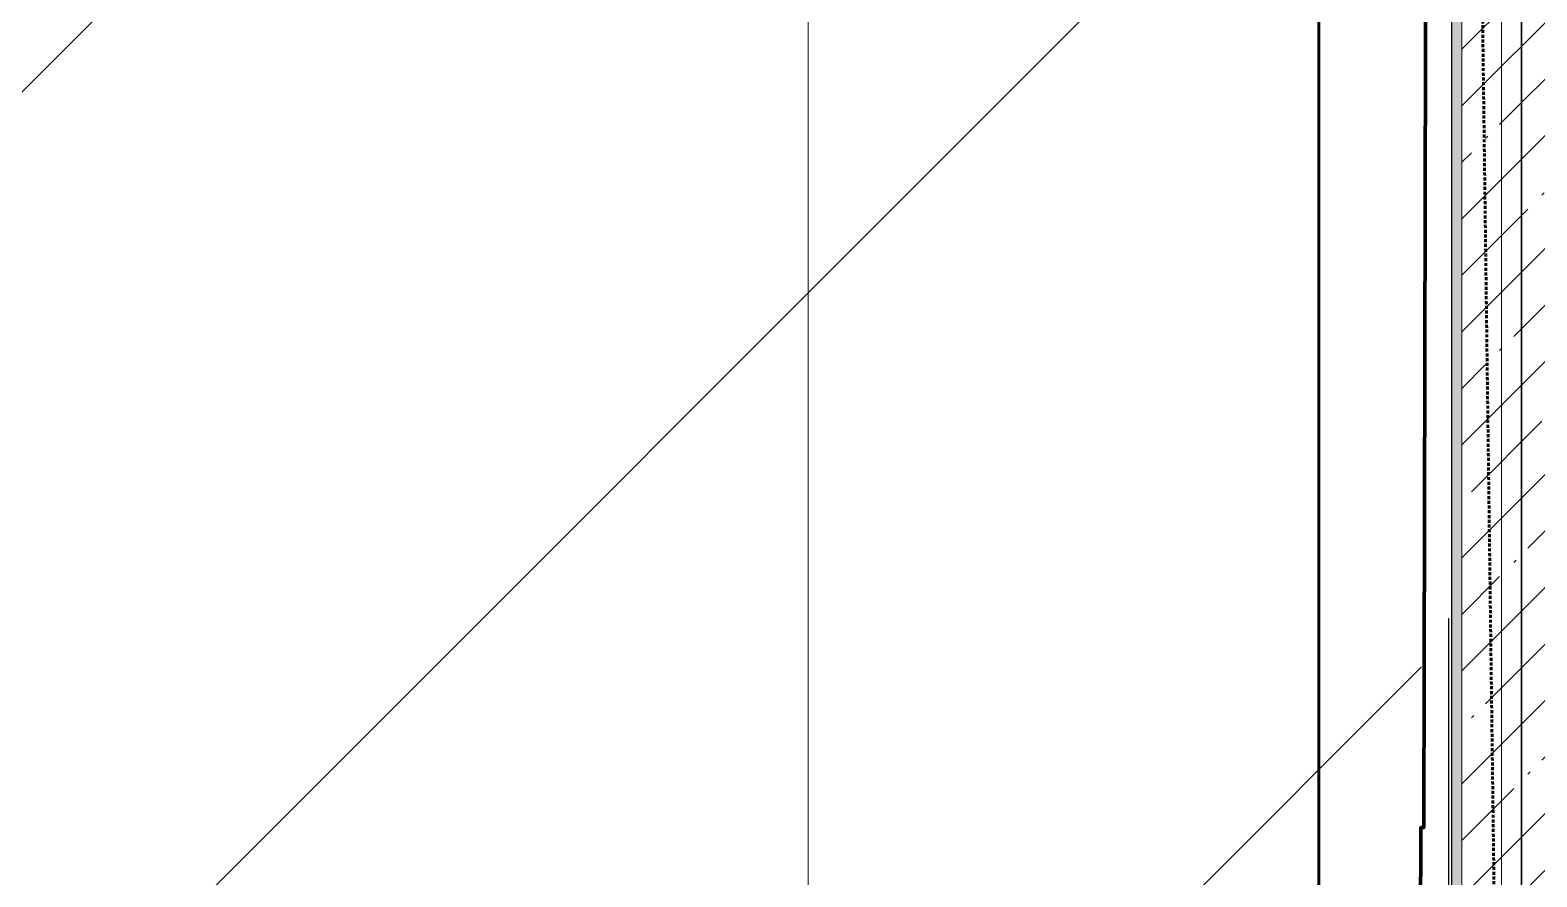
# Model space of a CAD drawing. Header units: millimetres. Extents: x -249154 to 415037, y -45458 to 354837.
# Drawn here: x 104303 to 107346, y 3021 to 4730 of the extents above; entities that cross this region are included whole.
import ezdxf

# ---------------------------------------------------------------- set-up
doc = ezdxf.new("R2010")
doc.units = ezdxf.units.MM
doc.linetypes.add('200_ШТРИХ__ш1_п0_6_', pattern=[320, 200, -120])
doc.linetypes.add('Штрих короткий', pattern=[600, 300, -300])
for name, color, linetype, lineweight in [('0) НЗ Ремонт штукатурка', 6, 'Continuous', 60), ('3)1 шпаклевка', 4, 'Continuous', 35), ('3.4) Ремонт базовой шпаклевки', 6, 'Continuous', 60), ('3.4) Шп. баз 4 в 525 поз 4838м2', 160, 'Continuous', 140), ('3.4) Шп. фин 4 в 529 поз 11227м2', 6, 'Continuous', 140), ('3.5) Ремонт финишной шпаклевки', 3, 'Continuous', 60), ('4) демонтаж НЗ №2', 1, 'Continuous', 35), ('4.1) Дм уборка мусора НЗ 2', 20, 'Continuous', 35), ('549 штукатурка гипсом', 40, 'Continuous', 60), ('A-FLOR', 7, 'Continuous', 9), ('A-GENM-3', 7, 'Continuous', 5), ('I-WALL', 7, 'Continuous', 5), ('Оси', 7, 'Continuous', 9)]:
    doc.layers.add(name, color=color, linetype=linetype, lineweight=lineweight)
doc.layers.add('A-WALL-1', color=9, linetype='Continuous', lineweight=5, true_color=0x808080)
doc.layers.add('A-WALL-FNSH-1', color=9, linetype='Continuous', lineweight=5, true_color=0x808080)

# ---------------------------------------------------------------- blocks, each defined once
blk = doc.blocks.new('Рисунок_горы - Рисунок_горы-31934381-Объем проектирования 1 этажа')
at = {"layer": 'A-GENM-3'}
for p, q in [((107109, 5509.4), (107109, 170.3)), ((107109, 4718.9), (107109, 5335.8)), ((107109, 4354.2), (107109, 4586.3)), ((107109, 4374.4), (107109, 4384)), ((107109, 4308.3), (107109, 4334.6)), ((107109, 4299.4), (107109, 4310.1)), ((107109, 4296), (107109, 4299.4)), ((107109, 3683.3), (107109, 4294.2)), ((107109, 4258.7), (107109, 4082.8)), ((107109, 3759.7), (107109, 3739.9)), ((107109, 3739.9), (107109, 3702.6)), ((107109, 3402.6), (107109, 3715.1)), ((107109, 3715.1), (107109, 3402.6)), ((107109, 3400.4), (107109, 3402.6)), ((107109, 3402.6), (107109, 3400.4))]:
    blk.add_line(p, q, dxfattribs=at)
for points in [[(107109, 4801.5), (107109, 4837.3), (107109, 4769), (107109, 4683.1)], [(107109, 4745.8), (107109, 4834.9), (107109, 4778.8), (107109, 4694)], [(107109, 4674.5), (107109, 4691.7), (107109, 4717.2), (107109, 4745.8)], [(107109, 4610.3), (107109, 4692.4), (107109, 4646), (107109, 4564.5)], [(107109, 4560.8), (107109, 4651.4), (107109, 4604.2), (107109, 4519)], [(107109, 4588.4), (107109, 4592.2), (107109, 4600.4), (107109, 4650.6)], [(107109, 4543), (107109, 4559.7), (107109, 4584.3), (107109, 4610.3)], [(107109, 4588.1), (107109, 4588.2), (107109, 4588.3), (107109, 4588.4)], [(107109, 4588), (107109, 4588.1), (107109, 4588.1), (107109, 4588.1)], [(107109, 4588), (107109, 4588), (107109, 4588), (107109, 4588)], [(107109, 4588), (107109, 4588), (107109, 4588), (107109, 4588)], [(107109, 4588), (107109, 4588), (107109, 4588), (107109, 4588)], [(107109, 4587.9), (107109, 4588), (107109, 4588), (107109, 4588)], [(107109, 4480.9), (107109, 4572.6), (107109, 4516.7), (107109, 4440.6)], [(107109, 4492.6), (107109, 4508.3), (107109, 4531.9), (107109, 4560.8)], [(107109, 4419.5), (107109, 4434.6), (107109, 4456.1), (107109, 4480.9)], [(107109, 4422.9), (107109, 4416.6), (107109, 4332.3), (107109, 4267.6)], [(107109, 4407.7), (107109, 4390), (107109, 4344.3), (107109, 4292)], [(107109, 4388.7), (107109, 4383.5), (107109, 4378.7), (107109, 4374.4)], [(107109, 4317.2), (107109, 4357.9), (107109, 4365.3), (107109, 4387.8)], [(107109, 4353.5), (107109, 4353.7), (107109, 4353.9), (107109, 4354.2)], [(107109, 4353.3), (107109, 4353.3), (107109, 4353.4), (107109, 4353.5)], [(107109, 4353.2), (107109, 4353.2), (107109, 4353.2), (107109, 4353.3)], [(107109, 4353.2), (107109, 4353.2), (107109, 4353.2), (107109, 4353.2)], [(107109, 4353.1), (107109, 4353.1), (107109, 4353.2), (107109, 4353.2)], [(107109, 4353.1), (107109, 4353.1), (107109, 4353.1), (107109, 4353.1)], [(107109, 4348.5), (107109, 4349.6), (107109, 4351.1), (107109, 4353.1)], [(107109, 4350.1), (107109, 4336.2), (107109, 4297.2), (107109, 4243.4)], [(107109, 4348.4), (107109, 4348.5), (107109, 4348.5), (107109, 4348.5)], [(107109, 4348.4), (107109, 4348.4), (107109, 4348.4), (107109, 4348.4)], [(107109, 4348.4), (107109, 4348.4), (107109, 4348.4), (107109, 4348.4)], [(107109, 4348.4), (107109, 4348.4), (107109, 4348.4), (107109, 4348.4)], [(107109, 4348.4), (107109, 4348.4), (107109, 4348.4), (107109, 4348.4)], [(107109, 4346.6), (107109, 4347.1), (107109, 4347.7), (107109, 4348.4)], [(107109, 4346.6), (107109, 4346.6), (107109, 4346.6), (107109, 4346.6)], [(107109, 4346.6), (107109, 4346.6), (107109, 4346.6), (107109, 4346.6)], [(107109, 4346.5), (107109, 4346.5), (107109, 4346.6), (107109, 4346.6)], [(107109, 4346.5), (107109, 4346.5), (107109, 4346.5), (107109, 4346.5)], [(107109, 4346.5), (107109, 4346.5), (107109, 4346.5), (107109, 4346.5)], [(107109, 4346.3), (107109, 4346.4), (107109, 4346.5), (107109, 4346.5)], [(107109, 4330.1), (107109, 4333.9), (107109, 4326.6), (107109, 4344.4)], [(107109, 4284.3), (107109, 4313.8), (107109, 4319.7), (107109, 4338.1)], [(107109, 4330.6), (107109, 4330.4), (107109, 4330.3), (107109, 4330.1)], [(107109, 4284.9), (107109, 4299.2), (107109, 4315.7), (107109, 4330.1)], [(107109, 4232.7), (107109, 4253.9), (107109, 4283.4), (107109, 4317.2)], [(107109, 4232.7), (107109, 4248.5), (107109, 4266.5), (107109, 4284.3)], [(107109, 4185.1), (107109, 4203.6), (107109, 4225.6), (107109, 4254)], [(107109, 4232.7), (107109, 4212.8), (107109, 4192.3), (107109, 4183.1)], [(107109, 4193.4), (107109, 4203.1), (107109, 4216.9), (107109, 4232.7)], [(107109, 4232.7), (107109, 4223.8), (107109, 4216.7), (107109, 4211.3)], [(107109, 4215.9), (107109, 4220.6), (107109, 4226.3), (107109, 4232.6)], [(107109, 4109.1), (107109, 4188.9), (107109, 4152.7), (107109, 4076.1)], [(107109, 4181.7), (107109, 4181.8), (107109, 4181.8), (107109, 4181.9)], [(107109, 4055.8), (107109, 4068.4), (107109, 4086.6), (107109, 4109.1)], [(107109, 4079.1), (107109, 4063.9), (107109, 4046.4), (107109, 4024.9)], [(107109, 3775), (107109, 3972.8), (107109, 3938.6), (107109, 4024.9)], [(107109, 3859.4), (107109, 3858.2), (107109, 3856.9), (107109, 3855.2)], [(107109, 3850.5), (107109, 3842.3), (107109, 3830.7), (107109, 3817.8)], [(107109, 3817.8), (107109, 3792.3), (107109, 3761.7), (107109, 3741.7)], [(107109, 3817.8), (107109, 3817.8), (107109, 3817.8), (107109, 3817.8)], [(107109, 3746.2), (107109, 3755.2), (107109, 3774), (107109, 3783.9)], [(107109, 3741.7), (107109, 3742.5), (107109, 3744.1), (107109, 3746.2)], [(107109, 3685.8), (107109, 3685.1), (107109, 3684.2), (107109, 3683.3)], [(107109, 3400.4), (107109, 3399.3), (107109, 3107.3), (107109, 3083.5)], [(107109, 3190.2), (107109, 3238.9), (107109, 3287.7), (107109, 3341.9)]]:
    blk.add_open_spline(points, degree=3, dxfattribs=at)
for points, knots in [([(107109, 4650.6), (107109, 4650.6), (107109, 4690.6), (107109, 4713.5), (107109, 4718.2)], [0.26865672, 0.26865672, 0.26865672, 0.26865672, 0.26865673, 0.28244501, 0.28244501, 0.28244501, 0.28244501]), ([(107109, 4694), (107109, 4694), (107109, 4682.4), (107109, 4673.5), (107109, 4666.9)], [0.33333333, 0.33333333, 0.33333333, 0.33333333, 0.33333334, 0.42438326, 0.42438326, 0.42438326, 0.42438326]), ([(107109, 4683.1), (107109, 4683.1), (107109, 4658.5), (107109, 4641), (107109, 4629.7)], [0.3333333, 0.3333333, 0.3333333, 0.3333333, 0.3333333, 0.4607153, 0.4607153, 0.4607153, 0.4607153]), ([(107109, 4586.3), (107109, 4586.3), (107109, 4586.9), (107109, 4587.4), (107109, 4587.9)], [0.253731343, 0.253731343, 0.253731343, 0.253731343, 0.253731353, 0.25573256, 0.25573256, 0.25573256, 0.25573256]), ([(107109, 4564.5), (107109, 4564.5), (107109, 4551.3), (107109, 4537.6), (107109, 4529.3)], [0.25, 0.25, 0.25, 0.25, 0.25, 0.3785096, 0.3785096, 0.3785096, 0.3785096]), ([(107109, 4519), (107109, 4519), (107109, 4505.5), (107109, 4495.1), (107109, 4487.5)], [0.3333333, 0.3333333, 0.3333333, 0.3333333, 0.3333333, 0.4387955, 0.4387955, 0.4387955, 0.4387955]), ([(107109, 4440.6), (107109, 4440.6), (107109, 4428.6), (107109, 4419.2), (107109, 4412.3)], [0.33333333, 0.33333333, 0.33333333, 0.33333333, 0.33333334, 0.43094988, 0.43094988, 0.43094988, 0.43094988]), ([(107109, 4384), (107109, 4384), (107109, 4409), (107109, 4420.8), (107109, 4422.9)], [0.059701493, 0.059701493, 0.059701493, 0.059701493, 0.059701503, 0.063242757, 0.063242757, 0.063242757, 0.063242757]), ([(107109, 4387.8), (107109, 4387.8), (107109, 4397.7), (107109, 4404.7), (107109, 4409.2)], [0.25, 0.25, 0.25, 0.25, 0.25000001, 0.28568067, 0.28568067, 0.28568067, 0.28568067]), ([(107109, 4355.8), (107109, 4355.8), (107109, 4362.9), (107109, 4368.3), (107109, 4374.4)], [0.02985075, 0.02985075, 0.02985075, 0.02985075, 0.02985076, 0.04477612, 0.04477612, 0.04477612, 0.04477612]), ([(107109, 4374.4), (107109, 4374.4), (107109, 4368.3), (107109, 4362.9), (107109, 4355.8)], [0.589928058, 0.589928058, 0.589928058, 0.589928058, 0.589928068, 0.597122302, 0.597122302, 0.597122302, 0.597122302]), ([(107109, 4344.4), (107109, 4344.4), (107109, 4347.6), (107109, 4352.1), (107109, 4355.8)], [0.01492537, 0.01492537, 0.01492537, 0.01492537, 0.01492538, 0.02985075, 0.02985075, 0.02985075, 0.02985075]), ([(107109, 4355.8), (107109, 4355.8), (107109, 4352.1), (107109, 4347.6), (107109, 4344.4)], [0.597122302, 0.597122302, 0.597122302, 0.597122302, 0.597122312, 0.604316547, 0.604316547, 0.604316547, 0.604316547]), ([(107109, 4338.1), (107109, 4338.1), (107109, 4343.6), (107109, 4347.8), (107109, 4350.7)], [0.2, 0.2, 0.2, 0.2, 0.20000001, 0.22434851, 0.22434851, 0.22434851, 0.22434851]), ([(107109, 4344.4), (107109, 4344.4), (107109, 4336.6), (107109, 4333.6), (107109, 4332.4)], [0.604316547, 0.604316547, 0.604316547, 0.604316547, 0.604316557, 0.607476181, 0.607476181, 0.607476181, 0.607476181]), ([(107109, 4310.1), (107109, 4310.1), (107109, 4334.9), (107109, 4340.8), (107109, 4343.6)], [0.223880597, 0.223880597, 0.223880597, 0.223880597, 0.223880607, 0.231873785, 0.231873785, 0.231873785, 0.231873785]), ([(107109, 4330.1), (107109, 4330.1), (107109, 4309.7), (107109, 4273.5), (107109, 4254)], [0.18181818, 0.18181818, 0.18181818, 0.18181818, 0.18181819, 0.27272727, 0.27272727, 0.27272727, 0.27272727]), ([(107109, 4254), (107109, 4254), (107109, 4273.5), (107109, 4309.7), (107109, 4330.1)], [0.97014925, 0.97014925, 0.97014925, 0.97014925, 0.97014926, 1, 1, 1, 1]), ([(107109, 4330.1), (107109, 4330.1), (107109, 4315.7), (107109, 4299.2), (107109, 4284.9)], [0.611510791, 0.611510791, 0.611510791, 0.611510791, 0.611510801, 0.617072383, 0.617072383, 0.617072383, 0.617072383]), ([(107109, 4267.6), (107109, 4267.6), (107109, 4277.2), (107109, 4300.9), (107109, 4308.3)], [0.07462687, 0.07462687, 0.07462687, 0.07462687, 0.07462688, 0.08955224, 0.08955224, 0.08955224, 0.08955224]), ([(107109, 4308.3), (107109, 4308.3), (107109, 4294.5), (107109, 4267.6), (107109, 4258.7)], [0.08955224, 0.08955224, 0.08955224, 0.08955224, 0.08955225, 0.10447761, 0.10447761, 0.10447761, 0.10447761]), ([(107109, 4292), (107109, 4292), (107109, 4266.8), (107109, 4247.3), (107109, 4232.7)], [0.5, 0.5, 0.5, 0.5, 0.50000001, 0.57918233, 0.57918233, 0.57918233, 0.57918233]), ([(107109, 4254), (107109, 4254), (107109, 4225.6), (107109, 4203.6), (107109, 4185.1)], [0.27272727, 0.27272727, 0.27272727, 0.27272727, 0.27272728, 0.29544577, 0.29544577, 0.29544577, 0.29544577]), ([(107109, 4243.4), (107109, 4243.4), (107109, 4239.9), (107109, 4236.3), (107109, 4232.7)], [0.4, 0.4, 0.4, 0.4, 0.40000001, 0.42014953, 0.42014953, 0.42014953, 0.42014953]), ([(107109, 4082.8), (107109, 4082.8), (107109, 3948.4), (107109, 3856.6), (107109, 3759.7)], [0.11940299, 0.11940299, 0.11940299, 0.11940299, 0.119403, 0.13432836, 0.13432836, 0.13432836, 0.13432836]), ([(107109, 4024.9), (107109, 4024.9), (107109, 4046.4), (107109, 4063.9), (107109, 4079.1)], [0.955223881, 0.955223881, 0.955223881, 0.955223881, 0.955223891, 0.958256249, 0.958256249, 0.958256249, 0.958256249]), ([(107109, 4076.1), (107109, 4076.1), (107109, 4066), (107109, 4058), (107109, 4051.8)], [0.33333333, 0.33333333, 0.33333333, 0.33333333, 0.33333334, 0.42936754, 0.42936754, 0.42936754, 0.42936754]), ([(107109, 4024.9), (107109, 4024.9), (107109, 3938.6), (107109, 3972.8), (107109, 3775)], [0.36363636, 0.36363636, 0.36363636, 0.36363636, 0.36363637, 0.45334444, 0.45334444, 0.45334444, 0.45334444]), ([(107109, 3797.9), (107109, 3797.9), (107109, 3823.6), (107109, 3847.2), (107109, 3857.9)], [0.4, 0.4, 0.4, 0.4, 0.4, 0.5139469, 0.5139469, 0.5139469, 0.5139469]), ([(107109, 3707.8), (107109, 3707.8), (107109, 3691.4), (107109, 3691.8), (107109, 3685.8)], [0.1641791, 0.1641791, 0.1641791, 0.1641791, 0.16417911, 0.17746594, 0.17746594, 0.17746594, 0.17746594]), ([(107109, 3400.4), (107109, 3400.4), (107109, 3384.7), (107109, 3360.7), (107109, 3341.9)], [0.71942446, 0.71942446, 0.71942446, 0.71942446, 0.71942447, 0.726618705, 0.726618705, 0.726618705, 0.726618705]), ([(107109, 3083.5), (107109, 3083.5), (107109, 3107.1), (107109, 3395.2), (107109, 3400.3)], [0.88059701, 0.88059701, 0.88059701, 0.88059701, 0.88059702, 0.8954165, 0.8954165, 0.8954165, 0.8954165]), ([(107109, 3341.9), (107109, 3341.9), (107109, 3360.5), (107109, 3384.5), (107109, 3400.1)], [0.875, 0.875, 0.875, 0.875, 0.875, 0.9992973, 0.9992973, 0.9992973, 0.9992973]), ([(107109, 3341.9), (107109, 3341.9), (107109, 3287.7), (107109, 3238.9), (107109, 3190.2)], [0.726618705, 0.726618705, 0.726618705, 0.726618705, 0.726618715, 0.730787086, 0.730787086, 0.730787086, 0.730787086])]:
    blk.add_open_spline(points, degree=3, knots=knots, dxfattribs=at)

msp = doc.modelspace()

# ---------------------------------------------------------------- hatches: boundary and pattern name
at = {"layer": '4.1) Дм уборка мусора НЗ 2'}
h = msp.add_hatch(dxfattribs=at)
h.set_pattern_fill('ANSI31', color=1, scale=444)
h.paths.add_polyline_path([(107117.8, 5788.9), (107129.6, 8231.6), (107131.1, 8882.2), (107131.1, 8883.1), (107125.1, 8883.1), (107128, 10127), (101656.1, 10139.9), (101643.9, 4940.4), (101623.9, 4940.4), (101612.9, 281.9), (101872.9, 281.3), (101872.1, -68.7), (105510.1, -77.2), (105510.9, 272.8), (106032.9, 271.6), (106032.1, -78.4), (107110.1, -81), (107111, 289.5), (107111, 292.7), (107116.1, 2491.6), (107116.7, 2724.1), (107110.6, 2724.1), (107111.6, 3120.9), (107122.8, 5322.1), (107116.7, 5322.1)])
at = {"layer": 'I-WALL'}
h = msp.add_hatch(dxfattribs=at)
h.set_pattern_fill('FP_1', color=256, style=0, pattern_type=2)
h.set_pattern_definition([(45, (64.7, -136.06), (-114.04925, 114.04925), []), (45, (178.75, -136.06), (-114.04925, 114.04925), [201.612, -40.322, 6.706, -33.617])])
h.paths.add_polyline_path([(107414.7, 2263.9), (107414.7, 10243.9), (107194.7, 10263.9), (107194.7, 2263.9), (107414.5, 2263.9)])
h.paths.add_polyline_path([(107414.7, 10243.9), (107414.7, 10463.9), (107194.7, 10463.9), (107194.7, 10263.9)])
h = msp.add_hatch(dxfattribs=at)
h.set_pattern_fill('FP_191', color=256, style=0, pattern_type=2)
h.set_pattern_definition([(0, (64.7, -136.06), (243.84, 60.96), [20.117, -162.763, 20.117, -162.763, -975.36]), (0, (64.7, -136.06), (243.84, 60.96), [-365.76, 20.117, -345.643, 20.117, -162.763, -426.72]), (0, (64.7, -136.06), (243.84, 60.96), [-914.4, 20.117, -101.803, 20.117, -284.683]), (120, (156.14, -105.58), (-174.71291, 180.691634), [20.117, -162.763, 20.117, -162.763, -975.36]), (120, (156.14, -105.58), (-174.71291, 180.691634), [-365.76, 20.117, -345.643, 20.117, -162.763, -426.72]), (120, (156.14, -105.58), (-174.71291, 180.691634), [-914.4, 20.117, -101.803, 20.117, -284.683]), (240, (186.62, 16.34), (-69.12709, -241.651634), [20.117, -162.763, 20.117, -162.763, -975.36]), (240, (186.62, 16.34), (-69.12709, -241.651634), [-365.76, 20.117, -345.643, 20.117, -162.763, -426.72]), (240, (186.62, 16.34), (-69.12709, -241.651634), [-914.4, 20.117, -101.803, 20.117, -284.683])])
h.paths.add_polyline_path([(107194.7, 13.9), (107194.7, 10243.9), (107174.7, 10243.9), (107174.7, 13.9)])

# ---------------------------------------------------------------- linework, layer by layer
at = {"layer": '0) НЗ Ремонт штукатурка', "color": 3, "linetype": '200_ШТРИХ__ш1_п0_6_', "ltscale": 0.03}
msp.add_lwpolyline([(107269.2, 2277), (107173.7, 9544)], dxfattribs=at)
at = {"layer": '3)1 шпаклевка', "flags": 128}
msp.add_lwpolyline([(107110.2, 292.7), (107115.3, 2491.6), (107115.9, 2724.1), (107109.9, 2724.1), (107110.8, 3120.9), (107116.8, 3120.9), (107116.8, 3125.1), (107122, 5322.1), (107116, 5322.1), (107117, 5788.9), (107123.1, 5788.9), (107128.8, 8231.6), (107130.3, 8882.2), (107130.3, 8883.1), (107124.3, 8883.1), (107127.2, 10127), (101655.3, 10139.9), (101643.1, 4940.4), (101623.1, 4940.4), (101612.1, 281.9)], dxfattribs=at)
at = {"layer": '3.4) Ремонт базовой шпаклевки', "linetype": 'Штрих короткий', "ltscale": 0.01}
msp.add_lwpolyline([(101955.3, 5158.1), (101955.3, 10004.7), (106905.8, 10004.7), (106905.8, 554.5), (102069.1, 554.5)], dxfattribs=at)
at = {"layer": '3.4) Шп. баз 4 в 525 поз 4838м2', "flags": 128}
msp.add_lwpolyline([(101612.9, 281.9), (101872.9, 281.3), (101872.1, -68.7), (105510.1, -77.2), (105510.9, 272.8), (106032.9, 271.6), (106032.1, -78.4), (107110.1, -81), (107111, 289.5), (107111, 292.7), (107116.1, 2491.6), (107116.7, 2724.1), (107110.6, 2724.1), (107111.6, 3120.9), (107117.6, 3120.9), (107117.6, 3125.1), (107122.8, 5322.1), (107116.7, 5322.1), (107117.8, 5788.9), (107123.9, 5788.9)], dxfattribs=at)
at = {"layer": '3.4) Шп. фин 4 в 529 поз 11227м2', "flags": 128}
msp.add_lwpolyline([(107111, 292.7), (107116.1, 2491.6), (107116.7, 2724.1), (107110.6, 2724.1), (107111.6, 3120.9), (107117.6, 3120.9), (107117.6, 3125.1), (107122.8, 5322.1), (107116.7, 5322.1), (107117.8, 5788.9), (107123.9, 5788.9), (107129.6, 8231.6), (107131.1, 8882.2), (107131.1, 8883.1), (107125.1, 8883.1), (107128, 10127), (101656.1, 10139.9), (101643.9, 4940.4), (101623.9, 4940.4), (101612.9, 281.9)], dxfattribs=at)
at = {"layer": '3.5) Ремонт финишной шпаклевки', "linetype": 'Штрих короткий', "ltscale": 0.01}
msp.add_lwpolyline([(106905.8, 4172.3), (106905.8, 8655.7)], dxfattribs=at)
at = {"layer": '4) демонтаж НЗ №2', "flags": 128}
msp.add_lwpolyline([(107111, 292.7), (107116.1, 2491.6), (107116.7, 2724.1), (107110.6, 2724.1), (107111.6, 3120.9), (107117.6, 3120.9), (107117.6, 3125.1), (107122.8, 5322.1), (107116.7, 5322.1), (107117.8, 5788.9), (107123.9, 5788.9), (107129.6, 8231.6), (107131.1, 8882.2), (107131.1, 8883.1), (107125.1, 8883.1), (107128, 10127), (101656.1, 10139.9), (101643.9, 4940.4), (101623.9, 4940.4), (101612.9, 281.9)], dxfattribs=at)
at = {"layer": '549 штукатурка гипсом', "ltscale": 0.01}
msp.add_lwpolyline([(101955.3, 5158.1), (101955.3, 10004.7), (106905.8, 10004.7), (106905.8, 554.5), (102069.1, 554.5)], dxfattribs=at)
at = {"layer": 'A-FLOR'}
msp.add_line((107174.7, 10243.9), (107174.7, 33.9), dxfattribs=at)
at = {"layer": 'A-WALL-1'}
msp.add_line((107194.7, 13.9), (107194.7, 10463.9), dxfattribs=at)
at = {"layer": 'A-WALL-FNSH-1'}
for p, q in [((107314.7, 10253.9), (107314.7, 24.4)), ((107315.7, 24.4), (107315.7, 10253.9)), ((107174.7, 4701.2), (107173.7, 4701.2)), ((107173.7, 4689.2), (107173.7, 3783.8)), ((107173.7, 4587), (107174.7, 4587)), ((107174.7, 4506.6), (107173.7, 4506.6)), ((107173.7, 4280.3), (107174.7, 4280.3)), ((107174.7, 4104.3), (107173.7, 4104.3)), ((107173.7, 3783.8), (107174.7, 3783.8)), ((107174.7, 3783.7), (107173.7, 3783.7)), ((107173.7, 3783.7), (107173.7, 3192.7)), ((107168.7, 3332.6), (107167.7, 3332.6)), ((107167.7, 3332.6), (107167.7, 2435.1)), ((107168.7, 2435.1), (107168.7, 3332.6)), ((107173.7, 3192.7), (107174.7, 3192.7))]:
    msp.add_line(p, q, dxfattribs=at)
at = {"layer": 'I-WALL'}
for p, q in [((107173.7, 4829.2), (107173.7, 4689.2)), ((107173.7, 4689.2), (107174.7, 4689.2)), ((107174.7, 4592.6), (107173.7, 4592.6)), ((107174.7, 4587.6), (107173.7, 4587.6)), ((107173.7, 4477.6), (107174.7, 4477.6)), ((107173.7, 4452.6), (107174.7, 4452.6)), ((107174.7, 4365.1), (107173.7, 4365.1)), ((107174.7, 4282.3), (107173.7, 4282.3)), ((107173.7, 4255.1), (107174.7, 4255.1)), ((107174.7, 4244.5), (107173.7, 4244.5)), ((107174.7, 4199.2), (107173.7, 4199.2)), ((107173.7, 4134.5), (107174.7, 4134.5)), ((107173.7, 4102.3), (107174.7, 4102.3)), ((107173.7, 4089.2), (107174.7, 4089.2)), ((107174.7, 4006.2), (107173.7, 4006.2)), ((107173.7, 3926.2), (107174.7, 3926.2)), ((107173.7, 3713.2), (107174.7, 3713.2)), ((107174.7, 3577), (107173.7, 3577)), ((107168.7, 3542.6), (107167.7, 3542.6)), ((107174.7, 3543.1), (107173.7, 3543.1)), ((107173.7, 3537), (107174.7, 3537)), ((107173.7, 3503.1), (107174.7, 3503.1)), ((107174.7, 3473.9), (107173.7, 3473.9)), ((107173.7, 3433.9), (107174.7, 3433.9)), ((107173.7, 3159.8), (107174.7, 3159.8))]:
    msp.add_line(p, q, dxfattribs=at)
for points in [[(107173.7, 3713.2), (107173.7, 3733.5), (107173.7, 3757), (107173.7, 3783.8)], [(107173.7, 3783.7), (107173.7, 3755.3), (107173.7, 3731.8), (107173.7, 3713.2)], [(107173.7, 3159.8), (107173.7, 3300.2), (107173.7, 3484.7), (107173.7, 3713.2)], [(107173.7, 3713.2), (107173.7, 3484.7), (107173.7, 3300.2), (107173.7, 3159.8)], [(107167.7, 3332.6), (107167.7, 3402.9), (107167.7, 3472.9), (107167.7, 3542.6)], [(107167.7, 3542.6), (107167.7, 3382.4), (107167.7, 3254.5), (107167.7, 3158.8)], [(107168.7, 3158.8), (107168.7, 3254.5), (107168.7, 3382.4), (107168.7, 3542.6)], [(107168.7, 3542.6), (107168.7, 3472.9), (107168.7, 3402.9), (107168.7, 3332.6)], [(107173.7, 2486.2), (107173.7, 2721.5), (107173.7, 2957), (107173.7, 3192.7)]]:
    msp.add_open_spline(points, degree=3, dxfattribs=at)
at = {"layer": 'Оси'}
for points in [[(105874.7, -2042.3), (105874.7, 2957.7), (105874.7, 16892.2), (105874.7, 21892.2)], [(107274.7, -2042.3), (107274.7, 2957.7), (107274.7, 16892.2), (107274.7, 21892.2)]]:
    msp.add_lwpolyline(points, dxfattribs=at)

# ---------------------------------------------------------------- block references
at = {"layer": 'A-GENM-3'}
msp.add_blockref('Рисунок_горы - Рисунок_горы-31934381-Объем проектирования 1 этажа', (64.7, -136.1), dxfattribs=at)

doc.saveas('drawing.dxf')
